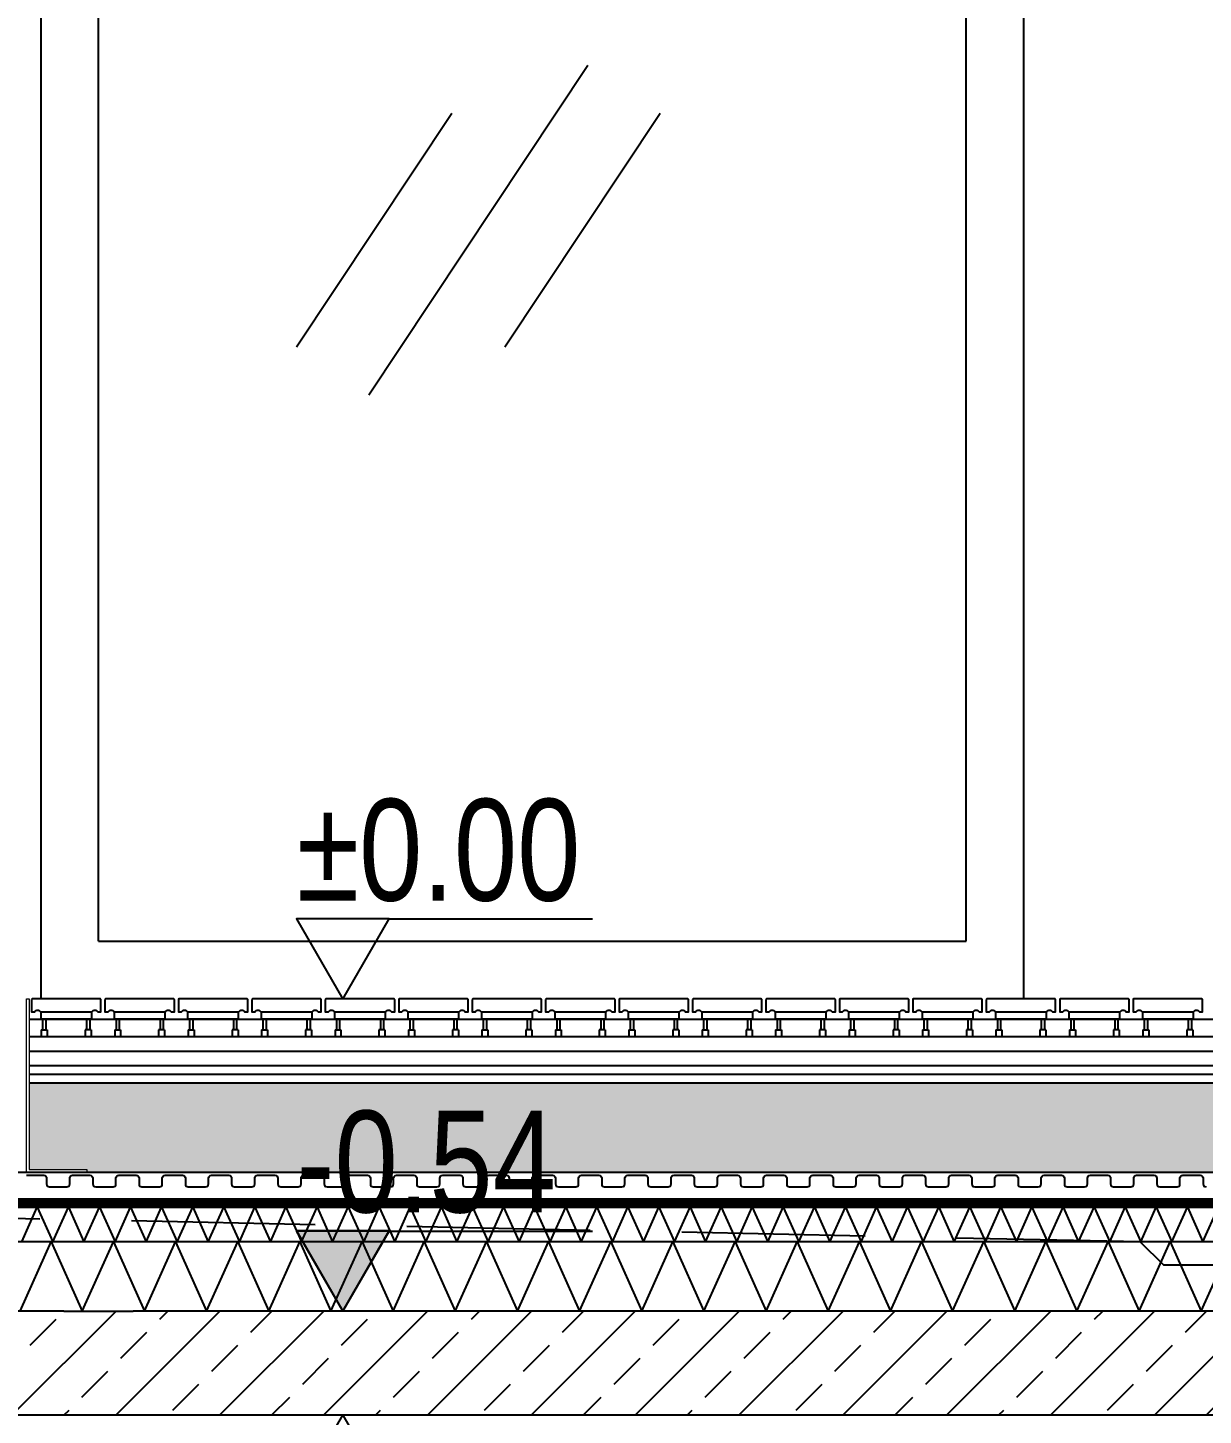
# Model space of a CAD drawing. Header units: millimetres. Extents: x -135140 to 267856, y -70704 to 149933.
# Drawn here: x -42869 to -40836, y 91517 to 93917 of the extents above; entities that cross this region are included whole.
import ezdxf

# ---------------------------------------------------------------- set-up
doc = ezdxf.new("R2010")
doc.units = ezdxf.units.MM
doc.header["$LTSCALE"] = 99.9
doc.linetypes.add('0707_PB_080619_gn_xref$0$ACAD_ISO03W100', pattern=[30, 12, -18])
doc.linetypes.add('HIDDEN', pattern=[9.525, 6.35, -3.175])
for name, color, linetype in [('+48_HACZE', 253, 'Continuous'), ('+48_IZOLACJE', 250, 'Continuous'), ('+48_KOTY', 250, 'Continuous'), ('+48_SCIANY', 250, 'Continuous'), ('+48_WEŁNA', 252, 'Continuous'), ('+48_WIDOK', 250, 'Continuous'), ('1_CIENKA', 252, 'Continuous')]:
    doc.layers.add(name, color=color, linetype=linetype)
doc.layers.add('m1-działowe', color=250, linetype='Continuous', lineweight=13)
doc.styles.add('WRP_ARIAL', font='ARIAL.TTF', dxfattribs={"width": 0.8})
doc.linetypes.add('ZIGZAG', pattern='A,0.00254,-5.08,[131,ltypeshp.shx,S=5.08,R=0,X=-5.08,Y=0],-10.16,[131,ltypeshp.shx,S=5.08,R=180,X=5.08,Y=0],-5.08', length=20.32254)

# ---------------------------------------------------------------- blocks, each defined once
blk = doc.blocks.new('koty')
at = {"layer": '+48_KOTY', "color": 3, "ltscale": 5}
blk.add_line((70403.15, 11224.99), (70423.15, 11224.99), dxfattribs=at)
blk.add_lwpolyline([(70398.6, 11217.11), (70403.15, 11224.99), (70394.05, 11224.99)], close=True, dxfattribs=at)
at = {"layer": '+48_KOTY', "color": 3, "style": 'WRP_ARIAL', "width": 0.8}
blk.add_attdef('POZIOM', (70403.19, 11226.78), '', height=10, dxfattribs=at)

msp = doc.modelspace()

# ---------------------------------------------------------------- hatches: boundary and pattern name
at = {"layer": '+48_HACZE', "ltscale": 0.15}
h = msp.add_hatch(dxfattribs=at)
h.set_pattern_fill('AR-SAND', color=256, scale=2, style=0)
h.set_pattern_definition([(37.5, (-740631.18, -76045.325), (-3.200063, 97.8826475), [0, -77.216, 0, -86.36, 0, -82.55]), (7.5, (-740631.18, -76045.33), (89.904657, 143.36502), [0, -41.656, 0, -69.596, 0, -26.67]), (327.5, (-740693.66, -76045.325), (158.198474, 0.287437), [0, -25.4, 0, -91.44, 0, -119.38]), (317.5, (-740693.66, -76045.33), (152.71129, 44.585865), [0, -12.7, 0, -59.944, 0, -68.58])])
h.paths.add_polyline_path([(-42866.3, 91942.4), (-42766.4, 91942.4), (-42766.4, 91937.4), (-38646.3, 91937.4), (-38646.3, 92092.4), (-42866.3, 92092.4)])
at = {"layer": '+48_HACZE', "linetype": 'Continuous'}
h = msp.add_hatch(dxfattribs=at)
h.set_pattern_fill('ANSI33', color=256, scale=20, style=0)
h.set_pattern_definition([(45, (-651030.33, -76045.33), (-89.80256, 89.80256), []), (45, (-650940.53, -76045.33), (-89.80256, 89.80256), [63.5, -31.75])])
h.paths.add_polyline_path([(-38501.3, 91697.4), (-43451.3, 91697.4), (-43451.3, 91517.4), (-38501.3, 91517.4)])
at = {"layer": '+48_KOTY'}
msp.add_hatch(color=256, dxfattribs=at).paths.add_polyline_path([(-42244, 91836.1), (-42404.1, 91836.1), (-42324.1, 91697.4)])

# ---------------------------------------------------------------- linework, layer by layer
at = {"layer": '+48_HACZE', "ltscale": 0.15}
msp.add_lwpolyline([(-43701.3, 92117.4), (-43306.3, 92117.4), (-43306.3, 91877.4), (-38646.3, 91877.4), (-38646.3, 92117.4), (-38256.3, 92117.4)], dxfattribs=at)
at = {"layer": '+48_IZOLACJE', "linetype": '0707_PB_080619_gn_xref$0$ACAD_ISO03W100', "ltscale": 0.3, "const_width": 16}
msp.add_lwpolyline([(-43298.3, 92237.4), (-43298.3, 91885.4), (-38654.3, 91885.4), (-38654.3, 92237.4)], dxfattribs=at)
at = {"layer": '+48_KOTY'}
msp.add_lwpolyline([(-42244, 91836.1), (-42404.1, 91836.1), (-42324.1, 91697.4), (-42244, 91836.1)], dxfattribs=at)
at = {"layer": '+48_SCIANY', "ltscale": 0.1}
for p, q in [((-42806.3, 91697.4), (-43451.3, 91697.4)), ((-42806.3, 91697.4), (-42686.3, 91697.4)), ((-38501.3, 91697.4), (-42686.3, 91697.4)), ((-38501.3, 91517.4), (-43451.3, 91517.4))]:
    msp.add_line(p, q, dxfattribs=at)
at = {"layer": '+48_WEŁNA', "linetype": 'ZIGZAG', "ltscale": 0.48}
msp.add_line((-42866.3, 92147.4), (-38646.3, 92147.4), dxfattribs=at)
at = {"layer": '+48_WEŁNA', "linetype": 'ZIGZAG', "ltscale": 0.28}
msp.add_line((-42866.3, 92107.4), (-38646.3, 92107.4), dxfattribs=at)
at = {"layer": '+48_WIDOK'}
for p, q in [((-42846.3, 94847.4), (-42846.3, 92237.4)), ((-41146.2, 92237.4), (-41146.2, 94847.4)), ((-42746.3, 92337.4), (-42746.3, 94746.4)), ((-41246.2, 92337.4), (-41246.2, 94746.4)), ((-42278.9, 93282.4), (-41900.5, 93852.4)), ((-42403.9, 93365.4), (-42135.6, 93769.4)), ((-42043.8, 93365.4), (-41775.5, 93769.4)), ((-42746.3, 92337.4), (-41246.2, 92337.4)), ((-42866.3, 92172.4), (-38646.3, 92172.4)), ((-42866.3, 92122.4), (-38646.3, 92122.4)), ((-42866.3, 92092.4), (-38646.3, 92092.4)), ((-38646.3, 91937.4), (-43306.3, 91937.4)), ((-38646.3, 91877.4), (-43306.3, 91877.4)), ((-38501.3, 91817.4), (-43451.3, 91817.4))]:
    msp.add_line(p, q, dxfattribs=at)
at = {"layer": '1_CIENKA', "lineweight": -3}
for p, q in [((-42866.3, 92202.4), (-38678.3, 92202.4)), ((-42845.8, 92202.4), (-42758.8, 92202.4)), ((-42845.5, 92184.2), (-42835.2, 92184.2)), ((-42845.5, 92184.2), (-42845.5, 92172.4)), ((-42843.1, 92202.4), (-42843.1, 92184.2)), ((-42837.6, 92202.4), (-42837.6, 92184.2)), ((-42835.2, 92184.2), (-42835.2, 92172.4)), ((-42769.5, 92184.2), (-42769.5, 92172.4)), ((-42759.2, 92184.2), (-42769.5, 92184.2)), ((-42767.1, 92202.4), (-42767.1, 92184.2)), ((-42761.6, 92202.4), (-42761.6, 92184.2)), ((-42759.2, 92184.2), (-42759.2, 92172.4)), ((-42718.8, 92202.4), (-42631.8, 92202.4)), ((-42718.5, 92184.2), (-42708.2, 92184.2)), ((-42718.5, 92184.2), (-42718.5, 92172.4)), ((-42716.1, 92202.4), (-42716.1, 92184.2)), ((-42710.6, 92202.4), (-42710.6, 92184.2)), ((-42708.2, 92184.2), (-42708.2, 92172.4)), ((-42642.5, 92184.2), (-42642.5, 92172.4)), ((-42632.2, 92184.2), (-42642.5, 92184.2)), ((-42640.1, 92202.4), (-42640.1, 92184.2)), ((-42634.6, 92202.4), (-42634.6, 92184.2)), ((-42632.2, 92184.2), (-42632.2, 92172.4)), ((-42591.8, 92202.4), (-42504.8, 92202.4)), ((-42591.5, 92184.2), (-42581.2, 92184.2)), ((-42591.5, 92184.2), (-42591.5, 92172.4)), ((-42589.1, 92202.4), (-42589.1, 92184.2)), ((-42583.6, 92202.4), (-42583.6, 92184.2)), ((-42581.2, 92184.2), (-42581.2, 92172.4)), ((-42515.5, 92184.2), (-42515.5, 92172.4)), ((-42505.2, 92184.2), (-42515.5, 92184.2)), ((-42513.1, 92202.4), (-42513.1, 92184.2)), ((-42507.6, 92202.4), (-42507.6, 92184.2)), ((-42505.2, 92184.2), (-42505.2, 92172.4)), ((-42464.8, 92202.4), (-42377.8, 92202.4)), ((-42464.5, 92184.2), (-42454.2, 92184.2)), ((-42464.5, 92184.2), (-42464.5, 92172.4)), ((-42462.1, 92202.4), (-42462.1, 92184.2)), ((-42456.6, 92202.4), (-42456.6, 92184.2)), ((-42454.2, 92184.2), (-42454.2, 92172.4)), ((-42388.5, 92184.2), (-42388.5, 92172.4)), ((-42378.2, 92184.2), (-42388.5, 92184.2)), ((-42386.1, 92202.4), (-42386.1, 92184.2)), ((-42380.6, 92202.4), (-42380.6, 92184.2)), ((-42378.2, 92184.2), (-42378.2, 92172.4)), ((-42337.8, 92202.4), (-42250.8, 92202.4)), ((-42337.5, 92184.2), (-42327.2, 92184.2)), ((-42337.5, 92184.2), (-42337.5, 92172.4)), ((-42335.1, 92202.4), (-42335.1, 92184.2)), ((-42329.6, 92202.4), (-42329.6, 92184.2)), ((-42327.2, 92184.2), (-42327.2, 92172.4)), ((-42261.5, 92184.2), (-42261.5, 92172.4)), ((-42251.2, 92184.2), (-42261.5, 92184.2)), ((-42259.1, 92202.4), (-42259.1, 92184.2)), ((-42253.6, 92202.4), (-42253.6, 92184.2)), ((-42251.2, 92184.2), (-42251.2, 92172.4)), ((-42210.8, 92202.4), (-42123.8, 92202.4)), ((-42210.5, 92184.2), (-42200.2, 92184.2)), ((-42210.5, 92184.2), (-42210.5, 92172.4)), ((-42208.1, 92202.4), (-42208.1, 92184.2)), ((-42202.6, 92202.4), (-42202.6, 92184.2)), ((-42200.2, 92184.2), (-42200.2, 92172.4)), ((-42134.5, 92184.2), (-42134.5, 92172.4)), ((-42124.2, 92184.2), (-42134.5, 92184.2)), ((-42132.1, 92202.4), (-42132.1, 92184.2)), ((-42126.6, 92202.4), (-42126.6, 92184.2)), ((-42124.2, 92184.2), (-42124.2, 92172.4)), ((-42083.8, 92202.4), (-41996.8, 92202.4)), ((-42083.5, 92184.2), (-42073.2, 92184.2)), ((-42083.5, 92184.2), (-42083.5, 92172.4)), ((-42081.1, 92202.4), (-42081.1, 92184.2)), ((-42075.6, 92202.4), (-42075.6, 92184.2)), ((-42073.2, 92184.2), (-42073.2, 92172.4)), ((-42007.5, 92184.2), (-42007.5, 92172.4)), ((-41997.2, 92184.2), (-42007.5, 92184.2)), ((-42005.1, 92202.4), (-42005.1, 92184.2)), ((-41999.6, 92202.4), (-41999.6, 92184.2)), ((-41997.2, 92184.2), (-41997.2, 92172.4)), ((-41956.8, 92202.4), (-41869.8, 92202.4)), ((-41956.5, 92184.2), (-41946.2, 92184.2)), ((-41956.5, 92184.2), (-41956.5, 92172.4)), ((-41954.1, 92202.4), (-41954.1, 92184.2)), ((-41948.6, 92202.4), (-41948.6, 92184.2)), ((-41946.2, 92184.2), (-41946.2, 92172.4)), ((-41880.5, 92184.2), (-41880.5, 92172.4)), ((-41870.2, 92184.2), (-41880.5, 92184.2)), ((-41878.1, 92202.4), (-41878.1, 92184.2)), ((-41872.6, 92202.4), (-41872.6, 92184.2)), ((-41870.2, 92184.2), (-41870.2, 92172.4)), ((-41829.8, 92202.4), (-41742.8, 92202.4)), ((-41829.5, 92184.2), (-41819.2, 92184.2)), ((-41829.5, 92184.2), (-41829.5, 92172.4)), ((-41827.1, 92202.4), (-41827.1, 92184.2)), ((-41821.6, 92202.4), (-41821.6, 92184.2)), ((-41819.2, 92184.2), (-41819.2, 92172.4)), ((-41753.5, 92184.2), (-41753.5, 92172.4)), ((-41743.2, 92184.2), (-41753.5, 92184.2)), ((-41751.1, 92202.4), (-41751.1, 92184.2)), ((-41745.6, 92202.4), (-41745.6, 92184.2)), ((-41743.2, 92184.2), (-41743.2, 92172.4)), ((-41702.8, 92202.4), (-41615.8, 92202.4)), ((-41702.5, 92184.2), (-41692.2, 92184.2)), ((-41702.5, 92184.2), (-41702.5, 92172.4)), ((-41700.1, 92202.4), (-41700.1, 92184.2)), ((-41694.6, 92202.4), (-41694.6, 92184.2)), ((-41692.2, 92184.2), (-41692.2, 92172.4)), ((-41626.5, 92184.2), (-41626.5, 92172.4)), ((-41616.2, 92184.2), (-41626.5, 92184.2)), ((-41624.1, 92202.4), (-41624.1, 92184.2)), ((-41618.6, 92202.4), (-41618.6, 92184.2)), ((-41616.2, 92184.2), (-41616.2, 92172.4)), ((-41575.8, 92202.4), (-41488.8, 92202.4)), ((-41575.5, 92184.2), (-41565.2, 92184.2)), ((-41575.5, 92184.2), (-41575.5, 92172.4)), ((-41573.1, 92202.4), (-41573.1, 92184.2)), ((-41567.6, 92202.4), (-41567.6, 92184.2)), ((-41565.2, 92184.2), (-41565.2, 92172.4)), ((-41499.5, 92184.2), (-41499.5, 92172.4)), ((-41489.2, 92184.2), (-41499.5, 92184.2)), ((-41497.1, 92202.4), (-41497.1, 92184.2)), ((-41491.6, 92202.4), (-41491.6, 92184.2)), ((-41489.2, 92184.2), (-41489.2, 92172.4)), ((-41448.8, 92202.4), (-41361.8, 92202.4)), ((-41448.5, 92184.2), (-41438.2, 92184.2)), ((-41448.5, 92184.2), (-41448.5, 92172.4)), ((-41446.1, 92202.4), (-41446.1, 92184.2)), ((-41440.6, 92202.4), (-41440.6, 92184.2)), ((-41438.2, 92184.2), (-41438.2, 92172.4)), ((-41372.5, 92184.2), (-41372.5, 92172.4)), ((-41362.2, 92184.2), (-41372.5, 92184.2)), ((-41370.1, 92202.4), (-41370.1, 92184.2)), ((-41364.6, 92202.4), (-41364.6, 92184.2)), ((-41362.2, 92184.2), (-41362.2, 92172.4)), ((-41321.8, 92202.4), (-41234.8, 92202.4)), ((-41321.5, 92184.2), (-41311.2, 92184.2)), ((-41321.5, 92184.2), (-41321.5, 92172.4)), ((-41319.1, 92202.4), (-41319.1, 92184.2)), ((-41313.6, 92202.4), (-41313.6, 92184.2)), ((-41311.2, 92184.2), (-41311.2, 92172.4)), ((-41245.5, 92184.2), (-41245.5, 92172.4)), ((-41235.2, 92184.2), (-41245.5, 92184.2)), ((-41243.1, 92202.4), (-41243.1, 92184.2)), ((-41237.6, 92202.4), (-41237.6, 92184.2)), ((-41235.2, 92184.2), (-41235.2, 92172.4)), ((-41194.8, 92202.4), (-41107.8, 92202.4)), ((-41194.5, 92184.2), (-41184.2, 92184.2)), ((-41194.5, 92184.2), (-41194.5, 92172.4)), ((-41192.1, 92202.4), (-41192.1, 92184.2)), ((-41186.6, 92202.4), (-41186.6, 92184.2)), ((-41184.2, 92184.2), (-41184.2, 92172.4)), ((-41118.5, 92184.2), (-41118.5, 92172.4)), ((-41108.2, 92184.2), (-41118.5, 92184.2)), ((-41116.1, 92202.4), (-41116.1, 92184.2)), ((-41110.6, 92202.4), (-41110.6, 92184.2)), ((-41108.2, 92184.2), (-41108.2, 92172.4)), ((-41067.8, 92202.4), (-40980.8, 92202.4)), ((-41067.5, 92184.2), (-41057.2, 92184.2)), ((-41067.5, 92184.2), (-41067.5, 92172.4)), ((-41065.1, 92202.4), (-41065.1, 92184.2)), ((-41059.6, 92202.4), (-41059.6, 92184.2)), ((-41057.2, 92184.2), (-41057.2, 92172.4)), ((-40991.5, 92184.2), (-40991.5, 92172.4)), ((-40981.2, 92184.2), (-40991.5, 92184.2)), ((-40989.1, 92202.4), (-40989.1, 92184.2)), ((-40983.6, 92202.4), (-40983.6, 92184.2)), ((-40981.2, 92184.2), (-40981.2, 92172.4)), ((-40940.8, 92202.4), (-40853.8, 92202.4)), ((-40940.5, 92184.2), (-40930.2, 92184.2)), ((-40940.5, 92184.2), (-40940.5, 92172.4)), ((-40938.1, 92202.4), (-40938.1, 92184.2)), ((-40932.6, 92202.4), (-40932.6, 92184.2)), ((-40930.2, 92184.2), (-40930.2, 92172.4)), ((-40864.5, 92184.2), (-40864.5, 92172.4)), ((-40854.2, 92184.2), (-40864.5, 92184.2)), ((-40862.1, 92202.4), (-40862.1, 92184.2)), ((-40856.6, 92202.4), (-40856.6, 92184.2)), ((-40854.2, 92184.2), (-40854.2, 92172.4))]:
    msp.add_line(p, q, dxfattribs=at)
at = {"layer": '1_CIENKA', "linetype": 'HIDDEN', "lineweight": -3, "ltscale": 0.5}
msp.add_line((-40945.1, 91817.4), (-43306.3, 91866.3), dxfattribs=at)
at = {"layer": '1_CIENKA', "lineweight": -3}
for points in [[(-42846.8, 92215.4), (-42757.8, 92215.4, -0.536675), (-42747.8, 92215.4), (-42742.3, 92215.4), (-42742.3, 92236.4, 0.414214), (-42743.3, 92237.4), (-42861.3, 92237.4, 0.414083), (-42862.3, 92236.4), (-42862.3, 92215.4), (-42856.8, 92215.4, -0.536675)], [(-42719.8, 92215.4), (-42630.8, 92215.4, -0.536675), (-42620.8, 92215.4), (-42615.3, 92215.4), (-42615.3, 92236.4, 0.414214), (-42616.3, 92237.4), (-42734.3, 92237.4, 0.414083), (-42735.3, 92236.4), (-42735.3, 92215.4), (-42729.8, 92215.4, -0.536675)], [(-42592.8, 92215.4), (-42503.8, 92215.4, -0.536675), (-42493.8, 92215.4), (-42488.3, 92215.4), (-42488.3, 92236.4, 0.414214), (-42489.3, 92237.4), (-42607.3, 92237.4, 0.414083), (-42608.3, 92236.4), (-42608.3, 92215.4), (-42602.8, 92215.4, -0.536675)], [(-42465.8, 92215.4), (-42376.8, 92215.4, -0.536675), (-42366.8, 92215.4), (-42361.3, 92215.4), (-42361.3, 92236.4, 0.414214), (-42362.3, 92237.4), (-42480.3, 92237.4, 0.414083), (-42481.3, 92236.4), (-42481.3, 92215.4), (-42475.8, 92215.4, -0.536675)], [(-42338.8, 92215.4), (-42249.8, 92215.4, -0.536675), (-42239.8, 92215.4), (-42234.3, 92215.4), (-42234.3, 92236.4, 0.414214), (-42235.3, 92237.4), (-42353.3, 92237.4, 0.414083), (-42354.3, 92236.4), (-42354.3, 92215.4), (-42348.8, 92215.4, -0.536675)], [(-42211.8, 92215.4), (-42122.8, 92215.4, -0.536675), (-42112.8, 92215.4), (-42107.3, 92215.4), (-42107.3, 92236.4, 0.414214), (-42108.3, 92237.4), (-42226.3, 92237.4, 0.414083), (-42227.3, 92236.4), (-42227.3, 92215.4), (-42221.8, 92215.4, -0.536675)], [(-42084.8, 92215.4), (-41995.8, 92215.4, -0.536675), (-41985.8, 92215.4), (-41980.3, 92215.4), (-41980.3, 92236.4, 0.414214), (-41981.3, 92237.4), (-42099.3, 92237.4, 0.414083), (-42100.3, 92236.4), (-42100.3, 92215.4), (-42094.8, 92215.4, -0.536675)], [(-41957.8, 92215.4), (-41868.8, 92215.4, -0.536675), (-41858.8, 92215.4), (-41853.3, 92215.4), (-41853.3, 92236.4, 0.414214), (-41854.3, 92237.4), (-41972.3, 92237.4, 0.414083), (-41973.3, 92236.4), (-41973.3, 92215.4), (-41967.8, 92215.4, -0.536675)], [(-41830.8, 92215.4), (-41741.8, 92215.4, -0.536675), (-41731.8, 92215.4), (-41726.3, 92215.4), (-41726.3, 92236.4, 0.414214), (-41727.3, 92237.4), (-41845.3, 92237.4, 0.414083), (-41846.3, 92236.4), (-41846.3, 92215.4), (-41840.8, 92215.4, -0.536675)], [(-41703.8, 92215.4), (-41614.8, 92215.4, -0.536675), (-41604.8, 92215.4), (-41599.3, 92215.4), (-41599.3, 92236.4, 0.414214), (-41600.3, 92237.4), (-41718.3, 92237.4, 0.414083), (-41719.3, 92236.4), (-41719.3, 92215.4), (-41713.8, 92215.4, -0.536675)], [(-41576.8, 92215.4), (-41487.8, 92215.4, -0.536675), (-41477.8, 92215.4), (-41472.3, 92215.4), (-41472.3, 92236.4, 0.414214), (-41473.3, 92237.4), (-41591.3, 92237.4, 0.414083), (-41592.3, 92236.4), (-41592.3, 92215.4), (-41586.8, 92215.4, -0.536675)], [(-41449.8, 92215.4), (-41360.8, 92215.4, -0.536675), (-41350.8, 92215.4), (-41345.3, 92215.4), (-41345.3, 92236.4, 0.414214), (-41346.3, 92237.4), (-41464.3, 92237.4, 0.414083), (-41465.3, 92236.4), (-41465.3, 92215.4), (-41459.8, 92215.4, -0.536675)], [(-41322.8, 92215.4), (-41233.8, 92215.4, -0.536675), (-41223.8, 92215.4), (-41218.3, 92215.4), (-41218.3, 92236.4, 0.414214), (-41219.3, 92237.4), (-41337.3, 92237.4, 0.414083), (-41338.3, 92236.4), (-41338.3, 92215.4), (-41332.8, 92215.4, -0.536675)], [(-41195.8, 92215.4), (-41106.8, 92215.4, -0.536675), (-41096.8, 92215.4), (-41091.3, 92215.4), (-41091.3, 92236.4, 0.414214), (-41092.3, 92237.4), (-41210.3, 92237.4, 0.414083), (-41211.3, 92236.4), (-41211.3, 92215.4), (-41205.8, 92215.4, -0.536675)], [(-41068.8, 92215.4), (-40979.8, 92215.4, -0.536675), (-40969.8, 92215.4), (-40964.3, 92215.4), (-40964.3, 92236.4, 0.414214), (-40965.3, 92237.4), (-41083.3, 92237.4, 0.414083), (-41084.3, 92236.4), (-41084.3, 92215.4), (-41078.8, 92215.4, -0.536675)], [(-40941.8, 92215.4), (-40852.8, 92215.4, -0.536675), (-40842.8, 92215.4), (-40837.3, 92215.4), (-40837.3, 92236.4, 0.414214), (-40838.3, 92237.4), (-40956.3, 92237.4, 0.414083), (-40957.3, 92236.4), (-40957.3, 92215.4), (-40951.8, 92215.4, -0.536675)]]:
    msp.add_lwpolyline(points, format="xyb", close=True, dxfattribs=at)
for points in [[(-42758.8, 92215.4), (-42758.8, 92202.4), (-42845.8, 92202.4), (-42845.8, 92215.4)], [(-42631.8, 92215.4), (-42631.8, 92202.4), (-42718.8, 92202.4), (-42718.8, 92215.4)], [(-42504.8, 92215.4), (-42504.8, 92202.4), (-42591.8, 92202.4), (-42591.8, 92215.4)], [(-42377.8, 92215.4), (-42377.8, 92202.4), (-42464.8, 92202.4), (-42464.8, 92215.4)], [(-42250.8, 92215.4), (-42250.8, 92202.4), (-42337.8, 92202.4), (-42337.8, 92215.4)], [(-42123.8, 92215.4), (-42123.8, 92202.4), (-42210.8, 92202.4), (-42210.8, 92215.4)], [(-41996.8, 92215.4), (-41996.8, 92202.4), (-42083.8, 92202.4), (-42083.8, 92215.4)], [(-41869.8, 92215.4), (-41869.8, 92202.4), (-41956.8, 92202.4), (-41956.8, 92215.4)], [(-41742.8, 92215.4), (-41742.8, 92202.4), (-41829.8, 92202.4), (-41829.8, 92215.4)], [(-41615.8, 92215.4), (-41615.8, 92202.4), (-41702.8, 92202.4), (-41702.8, 92215.4)], [(-41488.8, 92215.4), (-41488.8, 92202.4), (-41575.8, 92202.4), (-41575.8, 92215.4)], [(-41361.8, 92215.4), (-41361.8, 92202.4), (-41448.8, 92202.4), (-41448.8, 92215.4)], [(-41234.8, 92215.4), (-41234.8, 92202.4), (-41321.8, 92202.4), (-41321.8, 92215.4)], [(-41107.8, 92215.4), (-41107.8, 92202.4), (-41194.8, 92202.4), (-41194.8, 92215.4)], [(-40980.8, 92215.4), (-40980.8, 92202.4), (-41067.8, 92202.4), (-41067.8, 92215.4)], [(-40853.8, 92215.4), (-40853.8, 92202.4), (-40940.8, 92202.4), (-40940.8, 92215.4)], [(-42879.2, 91817.4), (-42852.3, 91877.4), (-42825.4, 91817.4), (-42798.5, 91877.4), (-42771.7, 91817.4), (-42744.8, 91877.4), (-42717.9, 91817.4), (-42691, 91877.4), (-42664.2, 91817.4), (-42637.3, 91877.4), (-42637.3, 91877.4), (-42610.4, 91817.4), (-42583.5, 91877.4), (-42556.7, 91817.4), (-42529.8, 91877.4), (-42502.9, 91817.4), (-42476, 91877.4), (-42449.2, 91817.4), (-42422.3, 91877.4), (-42395.4, 91817.4), (-42368.5, 91877.4), (-42341.7, 91817.4), (-42314.8, 91877.4), (-42287.9, 91817.4), (-42261, 91877.4), (-42234.2, 91817.4), (-42207.3, 91877.4), (-42180.4, 91817.4), (-42153.5, 91877.4), (-42126.7, 91817.4), (-42099.8, 91877.4), (-42072.9, 91817.4), (-42046, 91877.4), (-42019.2, 91817.4), (-41992.3, 91877.4), (-41965.4, 91817.4), (-41938.5, 91877.4), (-41911.7, 91817.4), (-41884.8, 91877.4), (-41857.9, 91817.4), (-41831, 91877.4), (-41804.2, 91817.4), (-41777.3, 91877.4), (-41750.4, 91817.4), (-41723.5, 91877.4), (-41696.7, 91817.4), (-41669.8, 91877.4), (-41642.9, 91817.4), (-41616, 91877.4), (-41589.2, 91817.4), (-41562.3, 91877.4), (-41535.4, 91817.4), (-41508.5, 91877.4), (-41481.7, 91817.4), (-41454.8, 91877.4), (-41427.9, 91817.4), (-41401, 91877.4), (-41374.2, 91817.4), (-41347.3, 91877.4), (-41320.4, 91817.4), (-41293.5, 91877.4), (-41266.7, 91817.4), (-41239.8, 91877.4), (-41212.9, 91817.4), (-41186, 91877.4), (-41159.2, 91817.4), (-41132.3, 91877.4), (-41105.4, 91817.4), (-41078.5, 91877.4), (-41051.7, 91817.4), (-41024.8, 91877.4), (-40997.9, 91817.4), (-40971, 91877.4), (-40944.2, 91817.4), (-40917.3, 91877.4), (-40890.4, 91817.4), (-40863.5, 91877.4), (-40836.7, 91817.4), (-40809.8, 91877.4)], [(-42882, 91697.4), (-42828.2, 91817.4), (-42774.5, 91697.4), (-42720.7, 91817.4), (-42667, 91697.4), (-42613.2, 91817.4), (-42559.5, 91697.4), (-42505.7, 91817.4), (-42452, 91697.4), (-42398.2, 91817.4), (-42344.5, 91697.4), (-42290.7, 91817.4), (-42237, 91697.4), (-42183.2, 91817.4), (-42129.5, 91697.4), (-42075.7, 91817.4), (-42022, 91697.4), (-41968.2, 91817.4), (-41914.5, 91697.4), (-41860.7, 91817.4), (-41807, 91697.4), (-41753.2, 91817.4), (-41699.5, 91697.4), (-41645.7, 91817.4), (-41592, 91697.4), (-41538.2, 91817.4), (-41484.5, 91697.4), (-41430.7, 91817.4), (-41377, 91697.4), (-41323.2, 91817.4), (-41269.5, 91697.4), (-41215.7, 91817.4), (-41162, 91697.4), (-41108.2, 91817.4), (-41054.5, 91697.4), (-41000.7, 91817.4), (-40947, 91697.4), (-40893.2, 91817.4), (-40839.5, 91697.4), (-40785.7, 91817.4)]]:
    msp.add_lwpolyline(points, dxfattribs=at)
msp.add_lwpolyline([(-42871.3, 91932.4), (-42841.3, 91932.4, -0.414214), (-42836.3, 91927.4), (-42836.3, 91917.4, 0.414214), (-42831.3, 91912.4), (-42801.3, 91912.4, 0.414214), (-42796.3, 91917.4), (-42796.3, 91927.4, -0.414214), (-42791.3, 91932.4), (-42761.3, 91932.4, -0.414214), (-42756.3, 91927.4), (-42756.3, 91917.4, 0.414214), (-42751.3, 91912.4), (-42721.3, 91912.4, 0.414214), (-42716.3, 91917.4), (-42716.3, 91927.4, -0.414214), (-42711.3, 91932.4), (-42681.3, 91932.4, -0.414214), (-42676.3, 91927.4), (-42676.3, 91917.4, 0.414214), (-42671.3, 91912.4), (-42641.3, 91912.4, 0.414214), (-42636.3, 91917.4), (-42636.3, 91927.4, -0.414214), (-42631.3, 91932.4), (-42601.3, 91932.4, -0.414214), (-42596.3, 91927.4), (-42596.3, 91917.4, 0.414214), (-42591.3, 91912.4), (-42576.3, 91912.4), (-42561.3, 91912.4, 0.414214), (-42556.3, 91917.4), (-42556.3, 91927.4, -0.414214), (-42551.3, 91932.4), (-42521.3, 91932.4, -0.414214), (-42516.3, 91927.4), (-42516.3, 91917.4, 0.414214), (-42511.3, 91912.4), (-42481.3, 91912.4, 0.414214), (-42476.3, 91917.4), (-42476.3, 91927.4, -0.414214), (-42471.3, 91932.4), (-42441.3, 91932.4, -0.414214), (-42436.3, 91927.4), (-42436.3, 91917.4, 0.414214), (-42431.3, 91912.4), (-42401.3, 91912.4, 0.414214), (-42396.3, 91917.4), (-42396.3, 91927.4, -0.414214), (-42391.3, 91932.4), (-42361.3, 91932.4, -0.414214), (-42356.3, 91927.4), (-42356.3, 91917.4, 0.414214), (-42351.3, 91912.4), (-42321.3, 91912.4, 0.414214), (-42316.3, 91917.4), (-42316.3, 91927.4, -0.414214), (-42311.3, 91932.4), (-42281.3, 91932.4, -0.414214), (-42276.3, 91927.4), (-42276.3, 91917.4, 0.414214), (-42271.3, 91912.4), (-42241.3, 91912.4, 0.414214), (-42236.3, 91917.4), (-42236.3, 91927.4, -0.414214), (-42231.3, 91932.4), (-42201.3, 91932.4, -0.414214), (-42196.3, 91927.4), (-42196.3, 91917.4, 0.414214), (-42191.3, 91912.4), (-42176.3, 91912.4), (-42161.3, 91912.4, 0.414214), (-42156.3, 91917.4), (-42156.3, 91927.4, -0.414214), (-42151.3, 91932.4), (-42121.3, 91932.4, -0.414214), (-42116.3, 91927.4), (-42116.3, 91917.4, 0.414214), (-42111.3, 91912.4), (-42081.3, 91912.4, 0.414214), (-42076.3, 91917.4), (-42076.3, 91927.4, -0.414214), (-42071.3, 91932.4), (-42041.3, 91932.4, -0.414214), (-42036.3, 91927.4), (-42036.3, 91917.4, 0.414214), (-42031.3, 91912.4), (-42001.3, 91912.4, 0.414214), (-41996.3, 91917.4), (-41996.3, 91927.4, -0.414214), (-41991.3, 91932.4), (-41961.3, 91932.4, -0.414214), (-41956.3, 91927.4), (-41956.3, 91917.4, 0.414214), (-41951.3, 91912.4), (-41921.3, 91912.4, 0.414214), (-41916.3, 91917.4), (-41916.3, 91927.4, -0.414214), (-41911.3, 91932.4), (-41881.3, 91932.4, -0.414214), (-41876.3, 91927.4), (-41876.3, 91917.4, 0.414214), (-41871.3, 91912.4), (-41841.3, 91912.4, 0.414214), (-41836.3, 91917.4), (-41836.3, 91927.4, -0.414214), (-41831.3, 91932.4), (-41801.3, 91932.4, -0.414214), (-41796.3, 91927.4), (-41796.3, 91917.4, 0.414214), (-41791.3, 91912.4), (-41776.3, 91912.4), (-41761.3, 91912.4, 0.414214), (-41756.3, 91917.4), (-41756.3, 91927.4, -0.414214), (-41751.3, 91932.4), (-41721.3, 91932.4, -0.414214), (-41716.3, 91927.4), (-41716.3, 91917.4, 0.414214), (-41711.3, 91912.4), (-41681.3, 91912.4, 0.414214), (-41676.3, 91917.4), (-41676.3, 91927.4, -0.414214), (-41671.3, 91932.4), (-41641.3, 91932.4, -0.414214), (-41636.3, 91927.4), (-41636.3, 91917.4, 0.414214), (-41631.3, 91912.4), (-41601.3, 91912.4, 0.414214), (-41596.3, 91917.4), (-41596.3, 91927.4, -0.414214), (-41591.3, 91932.4), (-41561.3, 91932.4, -0.414214), (-41556.3, 91927.4), (-41556.3, 91917.4, 0.414214), (-41551.3, 91912.4), (-41521.3, 91912.4, 0.414214), (-41516.3, 91917.4), (-41516.3, 91927.4, -0.414214), (-41511.3, 91932.4), (-41481.3, 91932.4, -0.414214), (-41476.3, 91927.4), (-41476.3, 91917.4, 0.414214), (-41471.3, 91912.4), (-41441.3, 91912.4, 0.414214), (-41436.3, 91917.4), (-41436.3, 91927.4, -0.414214), (-41431.3, 91932.4), (-41401.3, 91932.4, -0.414214), (-41396.3, 91927.4), (-41396.3, 91917.4, 0.414214), (-41391.3, 91912.4), (-41376.3, 91912.4), (-41361.3, 91912.4, 0.414214), (-41356.3, 91917.4), (-41356.3, 91927.4, -0.414214), (-41351.3, 91932.4), (-41321.3, 91932.4, -0.414214), (-41316.3, 91927.4), (-41316.3, 91917.4, 0.414214), (-41311.3, 91912.4), (-41281.3, 91912.4, 0.414214), (-41276.3, 91917.4), (-41276.3, 91927.4, -0.414214), (-41271.3, 91932.4), (-41241.3, 91932.4, -0.414214), (-41236.3, 91927.4), (-41236.3, 91917.4, 0.414214), (-41231.3, 91912.4), (-41201.3, 91912.4, 0.414214), (-41196.3, 91917.4), (-41196.3, 91927.4, -0.414214), (-41191.3, 91932.4), (-41161.3, 91932.4, -0.414214), (-41156.3, 91927.4), (-41156.3, 91917.4, 0.414214), (-41151.3, 91912.4), (-41121.3, 91912.4, 0.414214), (-41116.3, 91917.4), (-41116.3, 91927.4, -0.414214), (-41111.3, 91932.4), (-41081.3, 91932.4, -0.414214), (-41076.3, 91927.4), (-41076.3, 91917.4, 0.414214), (-41071.3, 91912.4), (-41056.3, 91912.4), (-41041.3, 91912.4, 0.414214), (-41036.3, 91917.4), (-41036.3, 91927.4, -0.414214), (-41031.3, 91932.4), (-41001.3, 91932.4, -0.414214), (-40996.3, 91927.4), (-40996.3, 91917.4, 0.414214), (-40991.3, 91912.4), (-40961.3, 91912.4, 0.414214), (-40956.3, 91917.4), (-40956.3, 91927.4, -0.414214), (-40951.3, 91932.4), (-40921.3, 91932.4, -0.414214), (-40916.3, 91927.4), (-40916.3, 91917.4, 0.414214), (-40911.3, 91912.4), (-40881.3, 91912.4, 0.414214), (-40876.3, 91917.4), (-40876.3, 91927.4, -0.414214), (-40871.3, 91932.4), (-40841.3, 91932.4, -0.414214), (-40836.3, 91927.4), (-40836.3, 91917.4, 0.414214), (-40831.3, 91912.4)], format="xyb", dxfattribs=at)
at = {"layer": '1_CIENKA', "linetype": 'HIDDEN', "lineweight": -3, "ltscale": 0.5}
msp.add_lwpolyline([(-40945.1, 91817.4), (-40905.1, 91777.4), (-40397.6, 91777.4), (-40357.6, 91817.4)], dxfattribs=at)
at = {"layer": 'm1-działowe', "ltscale": 0.1}
msp.add_lwpolyline([(-42866.3, 91942.4), (-42766.4, 91942.4), (-42766.4, 91937.4), (-42871.3, 91937.4), (-42871.3, 92237.4), (-42866.3, 92237.4)], close=True, dxfattribs=at)

# ---------------------------------------------------------------- block references
at = {"layer": '+48_KOTY'}
ref = msp.add_blockref('koty', (-1281295.6, -105176.8), dxfattribs=dict(at, xscale=17.59937698941212, yscale=17.59937698948488, zscale=17.59937698949881))
ref.add_attrib('POZIOM', '%%P0.00', (-42403.8, 92407.5), dxfattribs={"color": 3, "height": 175.99, "style": 'WRP_ARIAL', "width": 0.8})
ref = msp.add_blockref('koty', (-1281295.6, -105716.8), dxfattribs=dict(at, xscale=17.59937698941212, yscale=17.59937698945578, zscale=17.59937698949881))
ref.add_attrib('POZIOM', '-0.54', (-42403.8, 91868.2), dxfattribs={"color": 3, "height": 175.99, "style": 'WRP_ARIAL', "width": 0.8})
ref = msp.add_blockref('koty', (-1281295.6, 288931.6), dxfattribs=dict(at, xscale=-17.59937698941212, yscale=17.59937698948488, zscale=17.59937698949881, rotation=180))
ref.add_attrib('POZIOM', '-0.72', (-42403.8, 91172.9), dxfattribs={"color": 3, "height": 175.99, "style": 'WRP_ARIAL', "width": 0.8})

doc.saveas('drawing.dxf')
